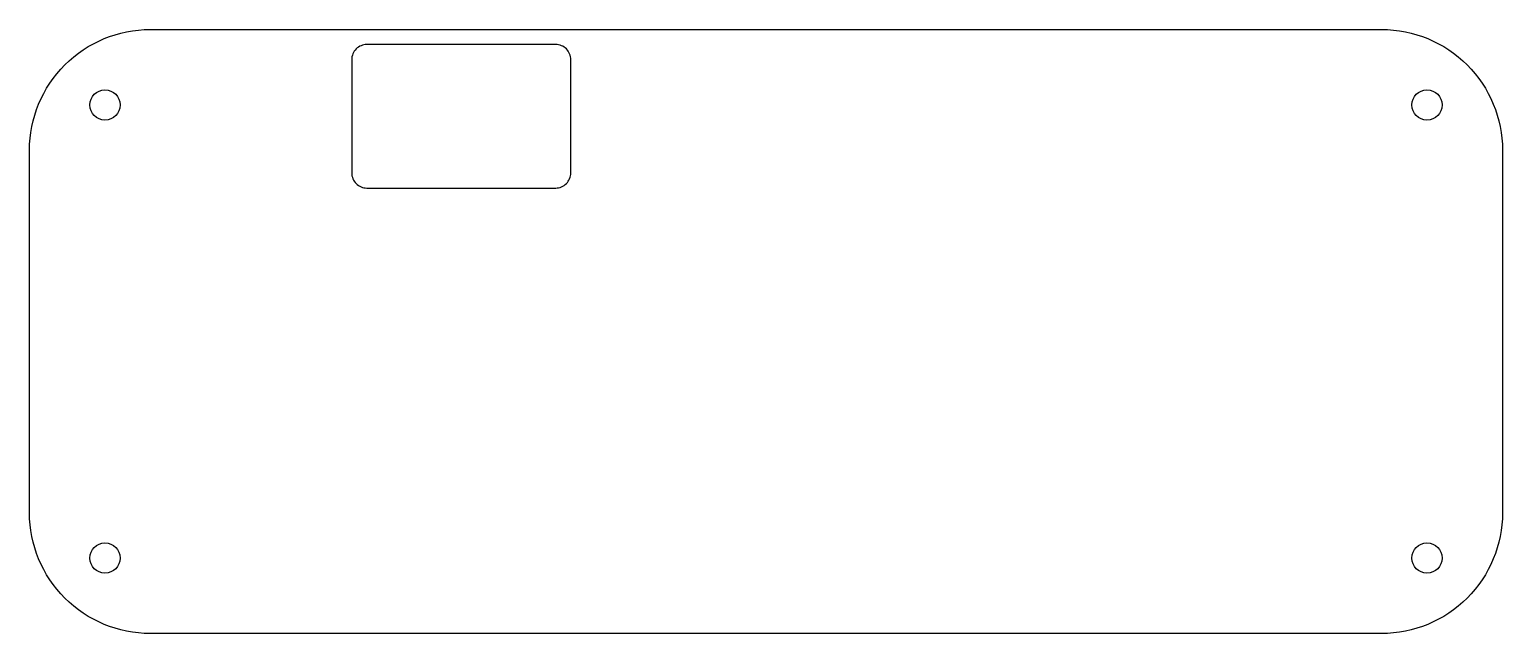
# Model space of a CAD drawing. Header units: millimetres. Extents: x -254.6 to -157.1, y 48 to 88.
import ezdxf

# ---------------------------------------------------------------- set-up
doc = ezdxf.new("R2010")
doc.units = ezdxf.units.MM
doc.layers.get('0').update_dxf_attribs({"linetype": 'CONTINUOUS'})

msp = doc.modelspace()

# ---------------------------------------------------------------- linework, layer by layer
for points in [[(-157.134, 56, -0.414214), (-165.134, 48), (-246.634, 48, -0.414214), (-254.634, 56), (-254.634, 80, -0.414214), (-246.634, 88), (-165.134, 88, -0.414214), (-157.134, 80)], [(-219.805, 87), (-232.305, 87, 0.414214), (-233.305, 86), (-233.305, 78.5, 0.414214), (-232.305, 77.5), (-219.805, 77.5, 0.414214), (-218.805, 78.5), (-218.805, 86, 0.414214)]]:
    msp.add_lwpolyline(points, format="xyb", close=True)
for centre in [(-249.634, 83), (-162.134, 83), (-249.634, 53), (-162.134, 53)]:
    msp.add_circle(centre, 1)

doc.saveas('drawing.dxf')
